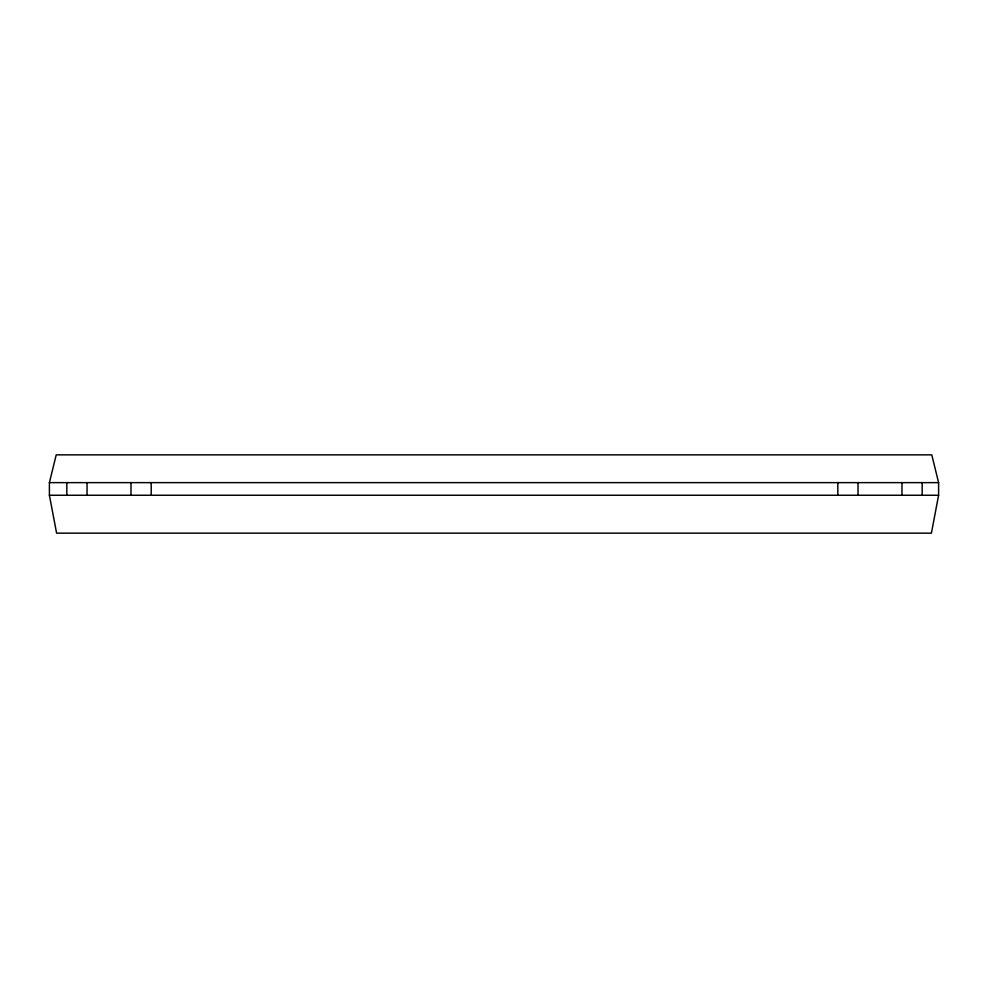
<?xml version="1.0" encoding="UTF-8"?>
<svg xmlns="http://www.w3.org/2000/svg" width="988" height="988" viewBox="0 0 988 988"><rect width="100%" height="100%" fill="white"/><g stroke="black" fill="none" stroke-linecap="round" stroke-linejoin="round"><path stroke-width="1.48" d="M938.6 495.26L931.4 533.149L56.6 533.149L49.4 495.26L49.4 482.638L56.217 454.851L931.783 454.851L938.6 482.638L938.6 495.26L49.4 495.26M49.4 482.638L938.6 482.638M922.175 482.638L922.175 495.26M901.97 482.638L901.97 495.26M858.016 482.638L858.016 495.26M837.812 482.638L837.812 495.26M151.201 482.638L151.201 495.26M130.996 482.638L130.996 495.26M87.043 482.638L87.043 495.26M66.826 482.638L66.826 495.26"/></g></svg>
